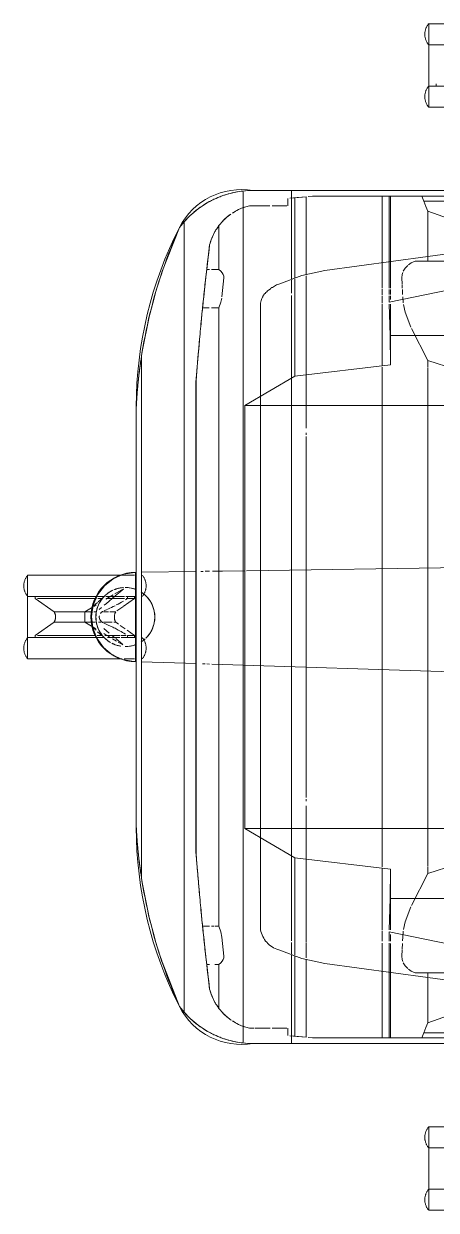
# Model space of a CAD drawing. Header units: inches. Extents: x -1221 to 179, y -822 to 880.
# Drawn here: x 83.88 to 93.12, y -49.77 to -23.17 of the extents above; entities that cross this region are included whole.
import ezdxf

# ---------------------------------------------------------------- set-up
doc = ezdxf.new("R2010")
doc.units = ezdxf.units.IN
doc.header["$MEASUREMENT"] = 0
doc.layers.add('X1$0$I-FURN', color=30, linetype='Continuous', lineweight=9)

# ---------------------------------------------------------------- blocks, each defined once
blk = doc.blocks.new('X1$0$Allsteel Seating Acuity Work-Conference Chair1 - Fully Adj_ Arms_ Mesh Back-V33-FIRST FLOOR POWER _ SIGNAL')
at = {"layer": 'X1$0$I-FURN', "lineweight": 13}
for p, q in [((-6.308, -7.07), (-6.308, 4.3)), ((-4.74, -10.325), (-4.74, 4.303)), ((4.74, -10.325), (4.74, 4.296)), ((6.308, -7.07), (6.308, 4.296)), ((-7.979, -6.511), (-7.979, -2.595)), ((7.979, -6.511), (7.979, -2.595)), ((-7.767, -8.532), (-8.475, -3.356)), ((8.475, -3.356), (7.767, -8.532)), ((-13.299, -3.638), (-13.299, -6.205)), ((13.299, -3.638), (13.299, -6.205)), ((-9.561, -8.532), (-9.561, -4.021)), ((-9.561, -10.137), (-9.561, -4.022)), ((-9.318, -6.312), (-9.318, -4.01)), ((-1.038, -10.289), (-1.134, -4.08)), ((-1.134, -4.08), (-1.038, -10.289)), ((1.056, -11.064), (1.283, -4.08)), ((1.283, -4.08), (1.056, -11.064)), ((9.318, -6.312), (9.318, -4.01)), ((9.561, -4.021), (9.561, -8.532)), ((9.561, -10.137), (9.561, -4.022)), ((-11.429, -6.205), (-11.429, -4.78)), ((11.429, -6.205), (11.429, -4.78)), ((-13.299, -6.205), (-13.299, -4.922)), ((-13.299, -4.922), (-13.299, -6.205)), ((-12.826, -6.205), (-12.826, -4.922)), ((-11.901, -6.205), (-11.901, -4.922)), ((-11.429, -4.922), (-11.429, -6.205)), ((-11.429, -6.205), (-11.429, -4.922)), ((-7.979, -6.226), (-7.979, -4.998)), ((7.979, -4.998), (7.979, -6.226)), ((11.429, -6.205), (11.429, -4.922)), ((11.429, -4.922), (11.429, -6.205)), ((11.901, -6.205), (11.901, -4.922)), ((12.826, -6.205), (12.826, -4.922)), ((13.299, -4.922), (13.299, -6.205)), ((13.299, -6.205), (13.299, -4.922)), ((-7.448, -5.189), (-7.058, -7.088)), ((7.058, -7.088), (7.448, -5.189)), ((-5.552, -5.62), (-5.747, -6.226)), ((5.747, -6.226), (5.552, -5.62)), ((-12.826, -5.994), (-12.826, -6.205)), ((-11.95, -6.035), (-11.901, -6.035)), ((-11.901, -5.994), (-11.901, -6.205)), ((-9.561, -5.856), (-9.561, -9.277)), ((-9.432, -5.856), (-9.432, -6.356)), ((-9.432, -7.088), (-9.432, -5.856)), ((9.432, -5.856), (9.432, -7.088)), ((9.432, -6.356), (9.432, -5.856)), ((9.561, -9.277), (9.561, -5.856)), ((11.901, -5.994), (11.901, -6.205)), ((12.826, -5.994), (12.826, -6.205)), ((-13.299, -6.205), (-11.429, -6.205)), ((-9.318, -6.312), (-9.432, -6.356)), ((-9.432, -6.356), (-9.432, -7.057)), ((-7.979, -6.226), (-9.094, -6.226)), ((-7.979, -6.511), (-7.979, -6.226)), ((-5.747, -6.226), (-6.465, -6.588)), ((-5.606, -6.226), (-5.747, -6.226)), ((5.592, -6.226), (-5.592, -6.226)), ((5.747, -6.226), (5.606, -6.226)), ((6.465, -6.588), (5.747, -6.226)), ((7.979, -6.226), (7.979, -6.511)), ((8.067, -6.226), (7.979, -6.226)), ((9.094, -6.226), (8.082, -6.226)), ((9.432, -6.356), (9.318, -6.312)), ((9.432, -7.057), (9.432, -6.356)), ((13.299, -6.205), (11.429, -6.205)), ((-7.464, -6.8), (-7.602, -6.806)), ((-7.371, -6.796), (-7.446, -6.799)), ((-7.227, -6.789), (-7.343, -6.794)), ((-7.039, -6.774), (-7.18, -6.787)), ((7.18, -6.787), (7.039, -6.774)), ((7.261, -6.791), (7.18, -6.787)), ((7.446, -6.799), (7.318, -6.793)), ((7.602, -6.806), (7.464, -6.8)), ((-9.432, -7.057), (-9.432, -7.088)), ((-7.464, -7.057), (-9.432, -7.057)), ((-9.432, -7.088), (-9.432, -7.25)), ((-9.432, -8.806), (-9.432, -7.088)), ((-7.464, -7.088), (-9.432, -7.088)), ((-7.37, -7.057), (-7.455, -7.057)), ((-7.37, -7.088), (-7.455, -7.088)), ((-7.226, -7.057), (-7.345, -7.057)), ((-7.226, -7.088), (-7.345, -7.088)), ((-7.119, -7.057), (-7.199, -7.057)), ((-7.058, -7.088), (-7.199, -7.088)), ((-6.312, -7.057), (-7.009, -7.057)), ((-7.009, -7.087), (-6.308, -7.07)), ((-6.308, -7.07), (-5.654, -7.057)), ((-5.654, -7.057), (-6.308, -7.057)), ((-5.654, -7.057), (-5.397, -9.2)), ((5.397, -9.2), (5.654, -7.057)), ((5.654, -7.057), (6.308, -7.07)), ((6.308, -7.057), (5.654, -7.057)), ((6.308, -7.07), (7.009, -7.087)), ((7.009, -7.057), (6.312, -7.057)), ((7.264, -7.088), (7.058, -7.088)), ((7.264, -7.057), (7.119, -7.057)), ((7.455, -7.088), (7.315, -7.088)), ((7.455, -7.057), (7.316, -7.057)), ((9.432, -7.057), (7.464, -7.057)), ((9.432, -7.088), (7.464, -7.088)), ((9.432, -7.088), (9.432, -7.057)), ((9.432, -7.088), (9.432, -8.806)), ((9.432, -7.25), (9.432, -7.088)), ((-9.432, -7.25), (-9.432, -8.806)), ((-7.464, -7.25), (-9.432, -7.25)), ((-7.369, -7.25), (-7.456, -7.25)), ((-7.225, -7.25), (-7.346, -7.25)), ((-7.035, -7.25), (-7.2, -7.25)), ((-5.631, -7.25), (-7.009, -7.25)), ((5.6, -7.25), (-5.6, -7.25)), ((7.009, -7.25), (5.631, -7.25)), ((7.266, -7.25), (7.035, -7.25)), ((7.456, -7.25), (7.314, -7.25)), ((9.432, -7.25), (7.464, -7.25)), ((9.432, -8.806), (9.432, -7.25)), ((-9.561, -10.137), (-9.561, -8.532)), ((9.561, -8.532), (9.561, -10.137)), ((-9.423, -8.907), (-9.432, -8.806)), ((-9.432, -8.806), (-9.423, -8.907)), ((-9.397, -9.2), (-9.42, -8.946)), ((-7.677, -8.952), (-9.419, -8.952)), ((-7.464, -8.952), (-7.644, -8.952)), ((-7.363, -8.952), (-7.462, -8.952)), ((-7.217, -8.952), (-7.355, -8.952)), ((-7.019, -8.952), (-7.208, -8.952)), ((-4.236, -8.952), (-7.009, -8.952)), ((-4.086, -8.952), (-4.13, -8.952)), ((4.043, -8.952), (-4.043, -8.952)), ((4.13, -8.952), (4.086, -8.952)), ((7.009, -8.952), (4.236, -8.952)), ((7.283, -8.952), (7.019, -8.952)), ((7.462, -8.952), (7.3, -8.952)), ((7.644, -8.952), (7.464, -8.952)), ((9.419, -8.952), (7.677, -8.952)), ((9.42, -8.946), (9.397, -9.2)), ((9.423, -8.907), (9.432, -8.806)), ((9.432, -8.806), (9.423, -8.907)), ((-9.561, -9.277), (-9.561, -10.137)), ((-9.391, -9.277), (-9.561, -9.277)), ((-9.387, -9.317), (-9.397, -9.2)), ((-7.6, -9.2), (-9.397, -9.2)), ((-7.571, -9.277), (-9.391, -9.277)), ((-7.464, -9.2), (-7.571, -9.2)), ((-7.464, -9.277), (-7.548, -9.277)), ((-7.362, -9.2), (-7.463, -9.2)), ((-7.362, -9.277), (-7.463, -9.277)), ((-7.216, -9.2), (-7.357, -9.2)), ((-7.257, -9.277), (-7.357, -9.277)), ((-7.017, -9.2), (-7.209, -9.2)), ((-7.016, -9.277), (-7.209, -9.277)), ((-5.397, -9.2), (-7.009, -9.2)), ((-4.966, -9.277), (-7.009, -9.277)), ((-5.397, -9.2), (-4.74, -10.325)), ((4.966, -9.277), (-4.966, -9.277)), ((4.74, -10.325), (5.397, -9.2)), ((7.009, -9.277), (4.966, -9.277)), ((7.009, -9.2), (5.397, -9.2)), ((7.257, -9.277), (7.016, -9.277)), ((7.286, -9.2), (7.017, -9.2)), ((7.463, -9.2), (7.297, -9.2)), ((7.463, -9.277), (7.297, -9.277)), ((7.571, -9.2), (7.464, -9.2)), ((7.548, -9.277), (7.464, -9.277)), ((9.391, -9.277), (7.571, -9.277)), ((9.397, -9.2), (7.6, -9.2)), ((9.397, -9.2), (9.387, -9.317)), ((9.561, -9.277), (9.391, -9.277)), ((9.561, -10.137), (9.561, -9.277)), ((-9.219, -9.357), (-9.384, -9.357)), ((-9.384, -9.357), (-9.219, -9.357)), ((-9.219, -9.711), (-9.219, -9.38)), ((-9.219, -9.38), (-9.219, -9.589)), ((9.384, -9.357), (9.219, -9.357)), ((9.219, -9.357), (9.384, -9.357)), ((9.219, -9.38), (9.219, -9.711)), ((9.219, -9.589), (9.219, -9.38)), ((-9.219, -9.589), (-9.219, -9.711)), ((-9.219, -10.103), (-9.219, -9.764)), ((-9.219, -9.764), (-9.219, -10.103)), ((9.219, -9.711), (9.219, -9.589)), ((9.219, -9.754), (9.219, -10.091)), ((9.219, -10.091), (9.219, -9.754)), ((7.009, -9.973), (-7.009, -9.973)), ((-9.169, -10.364), (-9.533, -10.364)), ((-9.219, -10.216), (-9.219, -10.115)), ((-9.219, -10.115), (-9.219, -10.216)), ((-9.219, -10.216), (-9.196, -10.302)), ((-9.187, -10.327), (-9.162, -10.395)), ((9.169, -10.364), (-9.169, -10.364)), ((-4.74, -10.325), (4.74, -10.325)), ((-1.03, -10.822), (-1.038, -10.325)), ((-1.038, -10.325), (-1.03, -10.822)), ((9.162, -10.395), (9.187, -10.327)), ((9.533, -10.364), (9.169, -10.364)), ((9.196, -10.302), (9.219, -10.216)), ((9.219, -10.115), (9.219, -10.216)), ((9.219, -10.216), (9.219, -10.115)), ((-9.162, -10.395), (-9.125, -10.478)), ((-9.09, -10.543), (-9.055, -10.601)), ((9.055, -10.601), (9.09, -10.543)), ((9.125, -10.478), (9.162, -10.395)), ((-8.917, -10.775), (-8.861, -10.83)), ((-8.824, -10.863), (-8.773, -10.903)), ((-7.787, -10.903), (-8.758, -10.903)), ((-7.787, -11.001), (-7.787, -10.903)), ((-7.605, -10.795), (-7.18, -10.837)), ((-6.93, -10.903), (-6.93, -11.001)), ((6.93, -10.903), (-6.93, -10.903)), ((-1.027, -11.05), (-1.03, -10.826)), ((-1.03, -10.826), (-1.027, -11.05)), ((6.93, -10.984), (6.93, -10.903)), ((7.18, -10.837), (7.605, -10.795)), ((7.787, -10.903), (7.787, -10.992)), ((8.758, -10.903), (7.787, -10.903)), ((8.773, -10.903), (8.824, -10.863)), ((8.861, -10.83), (8.917, -10.775)), ((-9.336, -11.071), (-9.272, -11.187)), ((-7.787, -11.068), (-7.787, -11.006)), ((-7.787, -11.176), (-7.787, -11.115)), ((-6.93, -11.012), (-6.93, -11.068)), ((-6.93, -11.121), (-6.93, -11.214)), ((-1.024, -11.214), (-1.026, -11.112)), ((-1.026, -11.112), (-1.024, -11.214)), ((1.052, -11.172), (1.054, -11.112)), ((1.054, -11.112), (1.052, -11.172)), ((6.93, -11.068), (6.93, -11.011)), ((6.93, -11.21), (6.93, -11.112)), ((7.787, -11.112), (7.787, -11.176)), ((9.272, -11.186), (9.336, -11.071)), ((-9.111, -11.42), (-9.072, -11.468)), ((-6.93, -11.217), (-6.93, -11.268)), ((-5.304, -11.418), (5.304, -11.418)), ((-5.302, -11.415), (5.302, -11.415)), ((-1.023, -11.305), (-1.023, -11.255)), ((-1.023, -11.255), (-1.023, -11.305)), ((-1.002, -12.647), (-1.021, -11.41)), ((-1.021, -11.41), (-1.002, -12.647)), ((1.004, -12.647), (1.045, -11.402)), ((1.045, -11.402), (1.004, -12.647)), ((1.049, -11.269), (1.051, -11.214)), ((1.051, -11.214), (1.049, -11.269)), ((6.93, -11.268), (6.93, -11.214)), ((9.072, -11.467), (9.111, -11.42)), ((-9.071, -11.468), (-8.991, -11.557)), ((-8.991, -11.557), (-8.858, -11.684)), ((8.84, -11.684), (-8.84, -11.684)), ((8.858, -11.684), (8.991, -11.557)), ((8.991, -11.557), (9.072, -11.468)), ((-8.73, -11.788), (-7.728, -12.179)), ((7.732, -12.178), (8.73, -11.788)), ((-7.725, -12.18), (-7.486, -12.258)), ((7.486, -12.258), (7.728, -12.179)), ((-7.15, -12.357), (-6.701, -12.472)), ((-6.693, -12.474), (-5.987, -12.615)), ((5.987, -12.615), (6.701, -12.472)), ((6.709, -12.47), (7.15, -12.357)), ((-5.987, -12.615), (-5.864, -12.635)), ((5.846, -12.635), (-5.846, -12.635)), ((-4.733, -12.755), (4.733, -12.755)), ((-4.717, -12.754), (4.717, -12.754)), ((-0.512, -12.586), (-0.5, -12.593)), ((-0.5, -12.593), (-0.487, -12.602)), ((-0.487, -12.602), (-0.476, -12.61)), ((-0.476, -12.61), (-0.464, -12.619)), ((-0.464, -12.619), (-0.463, -12.621)), ((0.463, -12.621), (0.474, -12.612)), ((0.498, -12.594), (0.51, -12.587)), ((5.864, -12.635), (5.987, -12.615)), ((-1, -12.787), (-1, -12.769)), ((-1, -12.769), (1, -12.769)), ((-1, -12.787), (-1, -12.772)), ((-0.983, -12.772), (1, -12.772)), ((-0.935, -12.997), (-0.935, -12.793)), ((-0.935, -12.793), (-0.935, -13.066)), ((-0.935, -13.066), (-0.935, -13.008)), ((-0.463, -12.95), (-0.463, -12.769)), ((-0.413, -12.791), (-0.463, -12.791)), ((-0.463, -12.841), (-0.463, -12.972)), ((-0.413, -12.95), (-0.463, -12.95)), ((-0.463, -12.95), (-0.463, -12.986)), ((-0.463, -13.015), (-0.463, -13.275)), ((-0.463, -13.023), (-0.463, -13.438)), ((-0.234, -13.047), (-0.413, -12.791)), ((-0.413, -12.791), (-0.413, -12.791)), ((-0.413, -12.791), (-0.413, -12.822)), ((-0.413, -12.95), (-0.413, -12.791)), ((-0.413, -12.836), (-0.413, -12.935)), ((-0.413, -12.946), (-0.413, -12.984)), ((-0.413, -13.022), (-0.413, -13.343)), ((0.267, -13), (0.188, -13.112)), ((0.413, -12.791), (0.293, -12.962)), ((0.463, -12.791), (0.413, -12.791)), ((0.413, -12.791), (0.413, -12.791)), ((0.413, -12.791), (0.413, -12.836)), ((0.413, -12.95), (0.413, -12.791)), ((0.463, -12.95), (0.413, -12.95)), ((0.413, -12.984), (0.413, -13.096)), ((0.463, -12.782), (0.463, -12.918)), ((0.463, -12.812), (0.463, -12.96)), ((0.463, -12.895), (0.463, -12.906)), ((0.463, -12.935), (0.463, -12.976)), ((0.463, -12.972), (0.463, -13.093)), ((0.463, -12.986), (0.463, -13.092)), ((0.935, -12.793), (0.935, -12.997)), ((0.935, -13.028), (0.935, -12.793)), ((1, -12.769), (0.999, -12.811)), ((1, -12.772), (0.999, -12.811)), ((-0.935, -13.904), (-0.935, -13.066)), ((-0.935, -13.066), (-0.935, -13.904)), ((-0.935, -15.188), (-0.935, -13.123)), ((-0.521, -13.232), (-0.635, -13.042)), ((-0.625, -13.042), (-0.472, -13.226)), ((-0.399, -13.435), (-0.495, -13.275)), ((-0.467, -13.232), (-0.306, -13.424)), ((-0.463, -13.279), (-0.463, -13.433)), ((-0.136, -13.187), (-0.227, -13.057)), ((-0.117, -13.254), (-0.117, -13.213)), ((-0.117, -13.213), (-0.117, -13.243)), ((-0.117, -13.265), (-0.117, -13.345)), ((-0.117, -13.346), (-0.117, -13.269)), ((0.16, -13.153), (0.117, -13.213)), ((0.117, -13.254), (0.117, -13.213)), ((0.117, -13.213), (0.117, -13.243)), ((0.117, -13.467), (0.117, -13.291)), ((0.413, -13.114), (0.413, -13.336)), ((0.467, -13.232), (0.422, -13.286)), ((0.463, -13.123), (0.463, -13.338)), ((0.463, -13.126), (0.463, -13.279)), ((0.463, -13.286), (0.463, -13.392)), ((0.613, -13.057), (0.483, -13.212)), ((0.542, -13.197), (0.488, -13.287)), ((0.626, -13.057), (0.564, -13.161)), ((0.935, -13.071), (0.935, -13.904)), ((0.935, -13.904), (0.935, -13.071)), ((0.935, -15.188), (0.935, -13.123)), ((-0.463, -13.622), (-0.463, -13.471)), ((-0.463, -13.623), (-0.463, -13.471)), ((-0.463, -13.489), (-0.463, -13.61)), ((-0.463, -13.492), (-0.463, -13.611)), ((-0.439, -13.499), (-0.386, -13.558)), ((-0.413, -13.343), (-0.413, -13.43)), ((-0.413, -13.511), (-0.413, -13.604)), ((-0.413, -13.613), (-0.413, -13.515)), ((-0.386, -13.558), (-0.343, -13.606)), ((-0.306, -13.424), (-0.263, -13.475)), ((-0.214, -13.535), (-0.171, -13.586)), ((-0.117, -13.463), (-0.117, -13.376)), ((-0.117, -13.378), (-0.117, -13.471)), ((-0.117, -13.52), (-0.117, -13.492)), ((-0.117, -13.493), (-0.117, -13.498)), ((0.117, -13.302), (0.117, -13.347)), ((0.117, -13.378), (0.117, -13.475)), ((0.117, -13.52), (0.117, -13.492)), ((0.117, -13.493), (0.117, -13.498)), ((0.117, -13.546), (0.117, -13.602)), ((0.36, -13.36), (0.258, -13.482)), ((0.331, -13.62), (0.413, -13.528)), ((0.413, -13.413), (0.37, -13.483)), ((0.413, -13.343), (0.413, -13.456)), ((0.413, -13.514), (0.413, -13.625)), ((0.413, -13.634), (0.413, -13.518)), ((0.459, -13.336), (0.432, -13.381)), ((0.463, -13.343), (0.463, -13.398)), ((0.463, -13.499), (0.463, -13.471)), ((0.463, -13.499), (0.463, -13.471)), ((0.463, -13.502), (0.463, -13.625)), ((0.463, -13.505), (0.463, -13.627)), ((0.463, -13.638), (0.463, -13.512)), ((0.463, -13.64), (0.463, -13.513)), ((-0.463, -13.671), (-0.463, -13.904)), ((-0.463, -13.672), (-0.463, -13.904)), ((-0.463, -13.904), (-0.463, -13.685)), ((-0.463, -13.904), (-0.463, -13.686)), ((-0.413, -13.649), (-0.413, -13.698)), ((-0.413, -13.904), (-0.413, -13.658)), ((-0.413, -13.698), (-0.413, -13.904)), ((-0.325, -13.626), (-0.242, -13.719)), ((-0.238, -13.703), (-0.269, -13.652)), ((-0.117, -13.904), (-0.204, -13.761)), ((-0.117, -13.703), (-0.117, -13.65)), ((-0.117, -13.904), (-0.117, -13.775)), ((-0.117, -13.793), (-0.117, -13.904)), ((-0.117, -13.904), (-0.117, -13.8)), ((-0.08, -13.65), (-0.025, -13.65)), ((0.025, -13.65), (0.08, -13.65)), ((0.117, -13.725), (0.117, -13.676)), ((0.204, -13.761), (0.117, -13.904)), ((0.117, -13.904), (0.117, -13.775)), ((0.117, -13.793), (0.117, -13.904)), ((0.117, -13.8), (0.117, -13.904)), ((0.264, -13.66), (0.224, -13.727)), ((0.234, -13.727), (0.298, -13.656)), ((0.413, -13.651), (0.413, -13.698)), ((0.413, -13.904), (0.413, -13.659)), ((0.413, -13.698), (0.413, -13.904)), ((0.463, -13.904), (0.463, -13.638)), ((0.463, -13.671), (0.463, -13.904)), ((0.463, -13.672), (0.463, -13.904)), ((0.463, -13.904), (0.463, -13.686)), ((-0.935, -15.188), (-0.935, -13.904)), ((-0.935, -13.904), (-0.935, -15.188)), ((-0.463, -13.904), (-0.463, -14.237)), ((-0.463, -15.188), (-0.463, -13.904)), ((-0.463, -13.904), (-0.463, -14.242)), ((-0.463, -14.548), (-0.463, -13.904)), ((-0.413, -13.904), (-0.413, -14.964)), ((-0.413, -14.964), (-0.413, -13.904)), ((-0.068, -13.904), (-0.117, -13.904)), ((-0.117, -13.904), (-0.117, -14.259)), ((-0.117, -14.596), (-0.117, -13.904)), ((0.117, -13.904), (-0.068, -13.904)), ((0.117, -13.904), (0.117, -14.259)), ((0.117, -14.596), (0.117, -13.904)), ((0.413, -13.904), (0.413, -14.964)), ((0.413, -14.964), (0.413, -13.904)), ((0.463, -13.904), (0.463, -14.548)), ((0.463, -14.548), (0.463, -13.904)), ((0.463, -13.904), (0.463, -14.546)), ((0.463, -15.188), (0.463, -13.904)), ((0.935, -13.904), (0.935, -15.188)), ((0.935, -15.188), (0.935, -13.904)), ((-0.463, -14.243), (-0.463, -14.546)), ((-0.463, -14.249), (-0.463, -14.548)), ((-0.117, -14.288), (-0.117, -14.393)), ((0.117, -14.288), (0.117, -14.393)), ((-0.463, -14.559), (-0.463, -14.805)), ((-0.463, -15.018), (-0.463, -14.559)), ((-0.463, -14.562), (-0.463, -14.792)), ((-0.413, -15.018), (-0.117, -14.596)), ((-0.117, -14.393), (-0.117, -14.596)), ((0.117, -14.393), (0.117, -14.596)), ((0.117, -14.596), (0.413, -15.018)), ((0.463, -14.559), (0.463, -14.805)), ((0.463, -14.964), (0.463, -14.559)), ((0.463, -14.562), (0.463, -14.792)), ((-0.463, -14.812), (-0.463, -14.977)), ((-0.463, -14.825), (-0.463, -14.964)), ((0.463, -14.812), (0.463, -14.977)), ((0.463, -14.825), (0.463, -14.964)), ((-0.463, -14.964), (-0.463, -15.018)), ((-0.463, -14.977), (-0.463, -15.188)), ((-0.463, -15.018), (-0.413, -15.018)), ((0.413, -15.018), (0.463, -15.018)), ((0.463, -14.977), (0.463, -15.188)), ((0.935, -15.188), (-0.935, -15.188))]:
    blk.add_line(p, q, dxfattribs=at)
at = {"layer": 'X1$0$I-FURN', "lineweight": 13, "flags": 128}
for points in [[(-8.702, -4.998), (-8.896, -5.655), (-9.094, -6.226)], [(9.094, -6.226), (8.896, -5.655), (8.702, -4.998)], [(-12.826, -6.205), (-12.838, -6.214), (-12.85, -6.223), (-12.862, -6.231), (-12.874, -6.239), (-12.887, -6.247), (-12.9, -6.253), (-12.913, -6.26), (-12.926, -6.265), (-12.94, -6.271), (-12.954, -6.275), (-12.968, -6.279), (-12.982, -6.283), (-12.996, -6.286), (-13.011, -6.288), (-13.025, -6.29), (-13.04, -6.291), (-13.054, -6.292), (-13.069, -6.292), (-13.084, -6.291), (-13.098, -6.29), (-13.113, -6.288), (-13.127, -6.286), (-13.141, -6.283), (-13.156, -6.28), (-13.17, -6.276), (-13.184, -6.271), (-13.197, -6.266), (-13.211, -6.26), (-13.224, -6.254), (-13.237, -6.248), (-13.25, -6.24), (-13.262, -6.233), (-13.274, -6.224), (-13.286, -6.216), (-13.297, -6.207), (-13.299, -6.205)], [(-11.429, -6.205), (-11.44, -6.214), (-11.452, -6.223), (-11.464, -6.231), (-11.476, -6.239), (-11.489, -6.247), (-11.502, -6.253), (-11.515, -6.26), (-11.528, -6.265), (-11.542, -6.271), (-11.556, -6.275), (-11.57, -6.279), (-11.584, -6.283), (-11.598, -6.286), (-11.613, -6.288), (-11.627, -6.29), (-11.642, -6.291), (-11.656, -6.292), (-11.671, -6.292), (-11.686, -6.291), (-11.7, -6.29), (-11.715, -6.288), (-11.729, -6.286), (-11.743, -6.283), (-11.758, -6.28), (-11.772, -6.276), (-11.786, -6.271), (-11.799, -6.266), (-11.813, -6.26), (-11.826, -6.254), (-11.839, -6.248), (-11.852, -6.24), (-11.864, -6.233), (-11.876, -6.224), (-11.888, -6.216), (-11.899, -6.207), (-11.901, -6.205)], [(-9.094, -6.226), (-9.205, -6.271), (-9.318, -6.312)], [(9.318, -6.312), (9.205, -6.271), (9.094, -6.226)], [(11.901, -6.205), (11.89, -6.214), (11.878, -6.223), (11.866, -6.231), (11.854, -6.239), (11.841, -6.247), (11.828, -6.253), (11.815, -6.26), (11.801, -6.265), (11.788, -6.271), (11.774, -6.275), (11.76, -6.279), (11.746, -6.283), (11.731, -6.286), (11.717, -6.288), (11.702, -6.29), (11.688, -6.291), (11.673, -6.292), (11.659, -6.292), (11.644, -6.291), (11.629, -6.29), (11.615, -6.288), (11.6, -6.286), (11.586, -6.283), (11.572, -6.28), (11.558, -6.276), (11.544, -6.271), (11.53, -6.266), (11.517, -6.26), (11.503, -6.254), (11.49, -6.248), (11.478, -6.24), (11.465, -6.233), (11.453, -6.224), (11.442, -6.216), (11.43, -6.207), (11.429, -6.205)], [(13.299, -6.205), (13.288, -6.214), (13.276, -6.223), (13.264, -6.231), (13.251, -6.239), (13.239, -6.247), (13.226, -6.253), (13.213, -6.26), (13.199, -6.265), (13.186, -6.271), (13.172, -6.275), (13.158, -6.279), (13.143, -6.283), (13.129, -6.286), (13.115, -6.288), (13.1, -6.29), (13.086, -6.291), (13.071, -6.292), (13.056, -6.292), (13.042, -6.291), (13.027, -6.29), (13.013, -6.288), (12.998, -6.286), (12.984, -6.283), (12.97, -6.28), (12.956, -6.276), (12.942, -6.271), (12.928, -6.266), (12.915, -6.26), (12.901, -6.254), (12.888, -6.248), (12.876, -6.24), (12.863, -6.233), (12.851, -6.224), (12.839, -6.216), (12.828, -6.207), (12.826, -6.205)], [(-7.897, -6.655), (-7.936, -6.598), (-7.979, -6.511)], [(-6.496, -6.604), (-6.833, -6.733), (-7.008, -6.77)], [(7.008, -6.77), (6.833, -6.733), (6.496, -6.604)], [(7.979, -6.511), (7.936, -6.598), (7.897, -6.655)], [(-7.752, -6.775), (-7.821, -6.732), (-7.883, -6.672)], [(-7.605, -6.806), (-7.68, -6.8), (-7.726, -6.786)], [(7.726, -6.786), (7.68, -6.8), (7.605, -6.806)], [(7.883, -6.672), (7.821, -6.732), (7.752, -6.775)], [(-7.464, -9.562), (-7.656, -9.05), (-7.767, -8.532)], [(7.767, -8.532), (7.656, -9.05), (7.464, -9.562)], [(-9.419, -8.952), (-9.401, -9.154), (-9.387, -9.317)], [(9.387, -9.317), (9.401, -9.154), (9.419, -8.952)], [(-9.561, -10.137), (-9.557, -10.251), (-9.548, -10.364)], [(-9.188, -10.325), (-9.205, -10.271), (-9.219, -10.216)], [(9.219, -10.216), (9.205, -10.271), (9.188, -10.325)], [(9.548, -10.364), (9.557, -10.251), (9.561, -10.137)], [(-9.02, -10.651), (-8.974, -10.711), (-8.917, -10.775)], [(-7.787, -10.903), (-7.752, -10.862), (-7.716, -10.83), (-7.68, -10.808), (-7.643, -10.797), (-7.605, -10.795)], [(-7.144, -10.841), (-7.055, -10.859), (-6.93, -10.903)], [(6.93, -10.903), (7.055, -10.859), (7.18, -10.837)], [(7.605, -10.795), (7.643, -10.797), (7.68, -10.808), (7.716, -10.83), (7.752, -10.862), (7.787, -10.903)], [(8.917, -10.775), (8.974, -10.711), (9.02, -10.651)], [(-9.272, -11.187), (-9.149, -11.371), (-9.111, -11.42)], [(9.111, -11.42), (9.149, -11.371), (9.272, -11.186)], [(-8.858, -11.684), (-8.795, -11.737), (-8.73, -11.788)], [(8.73, -11.788), (8.795, -11.737), (8.858, -11.684)], [(-7.486, -12.258), (-7.325, -12.307), (-7.15, -12.357)], [(7.15, -12.357), (7.325, -12.307), (7.486, -12.258)], [(-0.935, -12.621), (-0.924, -12.612), (-0.912, -12.603), (-0.9, -12.594), (-0.888, -12.587), (-0.875, -12.579), (-0.862, -12.573), (-0.849, -12.566), (-0.835, -12.561), (-0.822, -12.555), (-0.808, -12.551), (-0.794, -12.547), (-0.78, -12.543), (-0.765, -12.54), (-0.751, -12.538), (-0.736, -12.536), (-0.722, -12.535), (-0.707, -12.534), (-0.693, -12.534), (-0.678, -12.535), (-0.664, -12.536), (-0.649, -12.538), (-0.635, -12.54), (-0.62, -12.543), (-0.606, -12.546), (-0.592, -12.55), (-0.578, -12.555), (-0.564, -12.56), (-0.551, -12.565), (-0.538, -12.572), (-0.525, -12.578), (-0.512, -12.586)], [(0.474, -12.612), (0.486, -12.603), (0.498, -12.594)], [(0.51, -12.587), (0.523, -12.579), (0.536, -12.573), (0.549, -12.566), (0.562, -12.561), (0.576, -12.555), (0.59, -12.551), (0.604, -12.547), (0.618, -12.543), (0.633, -12.54), (0.647, -12.538), (0.661, -12.536), (0.676, -12.535), (0.691, -12.534), (0.705, -12.534), (0.72, -12.535), (0.734, -12.536), (0.749, -12.538), (0.763, -12.54), (0.778, -12.543), (0.792, -12.546), (0.806, -12.55), (0.82, -12.555), (0.834, -12.56), (0.847, -12.565), (0.86, -12.572), (0.873, -12.578), (0.886, -12.586), (0.898, -12.593), (0.91, -12.602), (0.922, -12.61), (0.934, -12.619), (0.935, -12.621)], [(0.999, -12.811), (0.953, -13.061), (0.845, -13.291), (0.683, -13.487), (0.477, -13.635), (0.24, -13.727), (-0.012, -13.756), (-0.264, -13.721), (-0.498, -13.624), (-0.701, -13.47), (-0.858, -13.271), (-0.96, -13.038), (-1, -12.787)], [(-0.117, -13.213), (-0.11, -13.218), (-0.102, -13.222), (-0.094, -13.226), (-0.086, -13.229), (-0.077, -13.233), (-0.069, -13.236), (-0.06, -13.238), (-0.052, -13.24), (-0.043, -13.242), (-0.034, -13.244), (-0.025, -13.245), (-0.016, -13.246), (-0.007, -13.246), (0.002, -13.246), (0.011, -13.246), (0.019, -13.246), (0.028, -13.245), (0.037, -13.243), (0.046, -13.242), (0.055, -13.24), (0.063, -13.237), (0.072, -13.235), (0.08, -13.232), (0.089, -13.228), (0.097, -13.224), (0.105, -13.22), (0.113, -13.216), (0.117, -13.213)], [(0.117, -14.596), (0.11, -14.591), (0.102, -14.587), (0.094, -14.583), (0.086, -14.579), (0.077, -14.576), (0.069, -14.573), (0.06, -14.571), (0.052, -14.568), (0.043, -14.566), (0.034, -14.565), (0.025, -14.564), (0.016, -14.563), (0.007, -14.562), (-0.002, -14.562), (-0.011, -14.562), (-0.019, -14.563), (-0.028, -14.564), (-0.037, -14.565), (-0.046, -14.567), (-0.055, -14.569), (-0.063, -14.571), (-0.072, -14.574), (-0.08, -14.577), (-0.089, -14.581), (-0.097, -14.584), (-0.105, -14.588), (-0.113, -14.593), (-0.117, -14.596)], [(-0.463, -15.188), (-0.474, -15.197), (-0.486, -15.206), (-0.498, -15.214), (-0.51, -15.222), (-0.523, -15.229), (-0.536, -15.236), (-0.549, -15.242), (-0.562, -15.248), (-0.576, -15.253), (-0.59, -15.258), (-0.604, -15.262), (-0.618, -15.266), (-0.633, -15.269), (-0.647, -15.271), (-0.661, -15.273), (-0.676, -15.274), (-0.691, -15.274), (-0.705, -15.275), (-0.72, -15.274), (-0.734, -15.273), (-0.749, -15.271), (-0.763, -15.269), (-0.778, -15.266), (-0.792, -15.263), (-0.806, -15.259), (-0.82, -15.254), (-0.834, -15.249), (-0.847, -15.243), (-0.86, -15.237), (-0.873, -15.23), (-0.886, -15.223), (-0.898, -15.215), (-0.91, -15.207), (-0.922, -15.198), (-0.934, -15.189), (-0.935, -15.188)], [(0.935, -15.188), (0.924, -15.197), (0.912, -15.206), (0.9, -15.214), (0.888, -15.222), (0.875, -15.229), (0.862, -15.236), (0.849, -15.242), (0.835, -15.248), (0.822, -15.253), (0.808, -15.258), (0.794, -15.262), (0.78, -15.266), (0.765, -15.269), (0.751, -15.271), (0.736, -15.273), (0.722, -15.274), (0.707, -15.274), (0.693, -15.275), (0.678, -15.274), (0.664, -15.273), (0.649, -15.271), (0.635, -15.269), (0.62, -15.266), (0.606, -15.263), (0.592, -15.259), (0.578, -15.254), (0.564, -15.249), (0.551, -15.243), (0.538, -15.237), (0.525, -15.23), (0.512, -15.223), (0.5, -15.215), (0.487, -15.207), (0.476, -15.198), (0.464, -15.189), (0.463, -15.188)]]:
    blk.add_lwpolyline(points, dxfattribs=at)
at = {"layer": 'X1$0$I-FURN', "lineweight": 13}
for centre, radius, start, end in [((-8.018, -10.395), 1.564, 170.505, 242.9186), ((8.018, -10.395), 1.564, 297.0814, 9.495), ((-8.045, -9.943), 1.205, 232.8048, 238.4166), ((8.045, -9.943), 1.205, 301.5834, 307.1952), ((-8.045, -9.943), 1.205, 238.4166, 241.6738), ((-8.045, -9.943), 1.205, 244.278, 255.7512), ((0, 57.011), 68.631, 263.01911, 263.25212), ((0, 57.011), 68.631, 263.25212, 263.48512), ((0, 57.011), 68.631, 276.51488, 276.74788), ((0, 57.011), 68.631, 276.74788, 276.98089), ((8.045, -9.943), 1.205, 284.2488, 295.722), ((8.045, -9.943), 1.205, 298.3341, 301.5834), ((0, 57.011), 68.631, 264.20459, 264.50224), ((0, 57.011), 68.631, 264.50224, 264.88696), ((0, 57.011), 68.631, 264.89959, 265.56934), ((0, 57.011), 68.631, 274.43066, 274.70414), ((0, 57.011), 68.631, 274.70591, 275.10041), ((0, 57.011), 68.631, 275.11304, 275.49776), ((0, 57.011), 68.631, 275.49776, 275.79541), ((-4.717, -3.94), 8.814, 242.9186, 270), ((4.717, -3.94), 8.814, 270, 297.0814), ((0, -13), 0.661, 124.0495, 136.7395), ((0, -13), 0.661, 90, 135), ((0, -13), 0.661, 122.8885, 135), ((0, -13), 0.661, 106.3296, 123.195), ((0, -13), 0.661, 60, 120), ((0, -13), 0.661, 101.3836, 106.3296), ((0, -13), 0.661, 96.8099, 101.3836), ((0, -13), 0.661, 45, 90), ((0, -13), 0.661, 61.5558, 88.4919), ((0, -13), 0.661, 45, 57.1115), ((0, -13), 0.661, 49.3428, 55.9505), ((0, -13), 0.661, 44.2586, 49.3428), ((0, -13), 0.661, 157.7655, 180), ((0, -13), 0.661, 136.672, 147.5341), ((0, -13), 0.661, 137.6693, 147.5041), ((0, -13), 0.661, 136.4773, 146.0135), ((0, -13), 0.661, 33.9865, 42.0701), ((0, -13), 0.661, 32.4659, 41.6468), ((0, -13), 0.661, 32.4971, 41.4355), ((0, -12.769), 1, 180, 360), ((0, -12.756), 1, 181.7651, 196.3571), ((0, -13), 0.661, 165, 180), ((0, -13), 0.661, 159.3676, 164.4891), ((0, -13), 0.661, 360, 20.6324), ((0, -13), 0.661, 360, 17.8739), ((0, -12.756), 1, 342.2772, 356.8692), ((0, -12.756), 1, 196.3571, 342.2772), ((0, -13), 0.661, 183.6551, 201.6748), ((0, -13), 0.661, 183.9868, 202.6172), ((0, -13), 0.661, 204.6894, 222.5959), ((0, -13), 0.661, 206.1762, 222.0077), ((0, -13), 0.661, 332.5725, 342.4146), ((0, -13), 0.661, 333.9808, 351.5619), ((0, -13), 0.661, 344.223, 350.5339), ((0, -13), 0.661, 222.8858, 225), ((0, -13), 0.661, 225, 252.567), ((0, -13), 0.661, 226.4317, 270), ((0, -13), 0.661, 279.6486, 307.0549), ((0, -13), 0.661, 300, 307.4647), ((0, -13), 0.661, 310.4139, 315), ((0, -13), 0.661, 315, 330), ((0, -13), 0.661, 315, 317.1142), ((0, -13), 0.661, 322.0151, 328.7678), ((0, -13), 0.661, 255, 285), ((0, -13), 0.661, 270, 276.9783), ((0, -13), 0.661, 286.3964, 300)]:
    blk.add_arc(centre, radius, start, end, dxfattribs=at)
for start_param, end_param in [(3.030605, 3.036842), (3.246343, 3.249462), (3.249462, 3.25258)]:
    blk.add_ellipse((0, 57.078), major_axis=(0, 68.699), ratio=0.9995, start_param=start_param, end_param=end_param, dxfattribs=at)
for points, knots in [([(-7.009, -9.973), (-7.048, -9.969), (-7.102, -9.956), (-7.159, -9.933), (-7.19, -9.917), (-7.212, -9.903), (-7.234, -9.888), (-7.261, -9.866), (-7.293, -9.834), (-7.322, -9.799), (-7.344, -9.77), (-7.36, -9.748), (-7.375, -9.727), (-7.395, -9.698), (-7.427, -9.645), (-7.451, -9.596), (-7.464, -9.562)], [0, 0, 0, 0, 0.166667, 0.25, 0.291667, 0.333333, 0.375, 0.416667, 0.5, 0.583333, 0.625, 0.666667, 0.708333, 0.75, 0.833333, 1, 1, 1, 1]), ([(-8.73, -11.788), (-8.858, -11.692), (-9.033, -11.527), (-9.199, -11.306), (-9.282, -11.173), (-9.339, -11.069), (-9.389, -10.961), (-9.449, -10.814), (-9.531, -10.546), (-9.561, -10.301), (-9.561, -10.137)], [0, 0, 0, 0, 0.25, 0.375, 0.4375, 0.5, 0.5625, 0.625, 0.75, 1, 1, 1, 1]), ([(9.561, -10.137), (9.561, -10.301), (9.531, -10.546), (9.449, -10.814), (9.389, -10.961), (9.339, -11.068), (9.282, -11.173), (9.199, -11.306), (9.033, -11.527), (8.858, -11.692), (8.73, -11.788)], [0, 0, 0, 0, 0.25, 0.375, 0.4375, 0.5, 0.5625, 0.625, 0.75, 1, 1, 1, 1]), ([(-8.341, -11.112), (-8.391, -11.099), (-8.488, -11.068), (-8.602, -11.014), (-8.689, -10.963), (-8.751, -10.921), (-8.81, -10.876), (-8.866, -10.826), (-8.919, -10.774), (-8.969, -10.718), (-9.006, -10.671), (-9.026, -10.643), (-9.032, -10.635)], [0, 0, 0, 0, 0.125, 0.25, 0.3125, 0.375, 0.4375, 0.5, 0.5625, 0.625, 0.6875, 0.7117452, 0.7117452, 0.7117452, 0.7117452]), ([(9.04, -10.623), (9.032, -10.635), (9.009, -10.667), (8.969, -10.718), (8.919, -10.774), (8.866, -10.826), (8.81, -10.876), (8.751, -10.921), (8.689, -10.963), (8.602, -11.014), (8.488, -11.068), (8.391, -11.099), (8.341, -11.112)], [0.2757249, 0.2757249, 0.2757249, 0.2757249, 0.3125, 0.375, 0.4375, 0.5, 0.5625, 0.625, 0.6875, 0.75, 0.875, 1, 1, 1, 1]), ([(-5.302, -11.415), (-5.3, -11.415), (-5.3, -11.415), (-5.31, -11.415), (-5.324, -11.414), (-5.337, -11.413), (-5.35, -11.411), (-5.362, -11.411), (-5.372, -11.41), (-5.383, -11.409), (-5.399, -11.408), (-5.433, -11.405), (-5.489, -11.401), (-5.55, -11.396), (-5.596, -11.392), (-5.629, -11.389), (-5.659, -11.387), (-5.699, -11.383), (-5.748, -11.379), (-5.806, -11.374), (-5.865, -11.369), (-5.924, -11.364), (-6.003, -11.357), (-6.141, -11.345), (-6.338, -11.327), (-6.496, -11.312), (-6.575, -11.305)], [0, 0, 0, 0, 0.041667, 0.083333, 0.104167, 0.125, 0.145833, 0.15625, 0.166667, 0.177083, 0.1875, 0.208333, 0.25, 0.291667, 0.3125, 0.333333, 0.354167, 0.375, 0.416667, 0.458333, 0.5, 0.541667, 0.583333, 0.666667, 0.833333, 1, 1, 1, 1]), ([(5.628, -11.389), (5.618, -11.39), (5.596, -11.392), (5.55, -11.396), (5.489, -11.401), (5.433, -11.405), (5.399, -11.408), (5.383, -11.409), (5.372, -11.41), (5.362, -11.411), (5.35, -11.411), (5.337, -11.413), (5.324, -11.414), (5.31, -11.415), (5.3, -11.415), (5.3, -11.415), (5.302, -11.415)], [0.6666667, 0.6666667, 0.6666667, 0.6666667, 0.6875, 0.7083333, 0.75, 0.7916667, 0.8125, 0.8229167, 0.8333333, 0.84375, 0.8541667, 0.875, 0.8958333, 0.9166667, 0.9583333, 1, 1, 1, 1]), ([(6.575, -11.305), (6.496, -11.312), (6.338, -11.327), (6.141, -11.345), (6.003, -11.357), (5.924, -11.364), (5.865, -11.369), (5.806, -11.374), (5.748, -11.379), (5.699, -11.383), (5.663, -11.386), (5.648, -11.388), (5.642, -11.388)], [0, 0, 0, 0, 0.1666667, 0.3333333, 0.4166667, 0.4583333, 0.5, 0.5416667, 0.5833333, 0.625, 0.6458333, 0.6573425, 0.6573425, 0.6573425, 0.6573425]), ([(-4.718, -12.754), (-4.717, -12.754), (-4.717, -12.754), (-4.72, -12.754), (-4.735, -12.753), (-4.78, -12.751), (-4.84, -12.747), (-4.881, -12.744), (-4.904, -12.743), (-4.92, -12.742), (-4.935, -12.74), (-4.957, -12.739), (-4.996, -12.736), (-5.057, -12.731), (-5.12, -12.726), (-5.17, -12.721), (-5.207, -12.718), (-5.243, -12.714), (-5.291, -12.709), (-5.375, -12.7), (-5.495, -12.687), (-5.639, -12.668), (-5.735, -12.654), (-5.783, -12.647)], [0.5, 0.5, 0.5, 0.5, 0.5078125, 0.515625, 0.53125, 0.5625, 0.59375, 0.609375, 0.6171875, 0.625, 0.6328125, 0.640625, 0.65625, 0.6875, 0.71875, 0.734375, 0.75, 0.765625, 0.78125, 0.8125, 0.875, 0.9375, 1, 1, 1, 1]), ([(-5.495, -12.686), (-5.474, -12.689), (-5.428, -12.694), (-5.359, -12.702), (-5.311, -12.707), (-5.287, -12.71)], [0.15979832, 0.15979832, 0.15979832, 0.15979832, 0.1875, 0.21875, 0.25, 0.25, 0.25, 0.25]), ([(-5.287, -12.71), (-5.263, -12.712), (-5.236, -12.715), (-5.209, -12.717), (-5.206, -12.718)], [0.25, 0.25, 0.25, 0.25, 0.28125, 0.28479863, 0.28479863, 0.28479863, 0.28479863]), ([(-5.206, -12.718), (-5.185, -12.72), (-5.14, -12.724), (-5.082, -12.729), (-5.041, -12.732), (-5.017, -12.734), (-5.005, -12.735), (-4.999, -12.736)], [0.28479863, 0.28479863, 0.28479863, 0.28479863, 0.3125, 0.34375, 0.359375, 0.3671875, 0.375, 0.375, 0.375, 0.375]), ([(-4.999, -12.736), (-4.993, -12.736), (-4.981, -12.737), (-4.954, -12.739), (-4.928, -12.741), (-4.909, -12.742), (-4.905, -12.743)], [0.375, 0.375, 0.375, 0.375, 0.3828125, 0.390625, 0.40625, 0.41037415, 0.41037415, 0.41037415, 0.41037415]), ([(-4.905, -12.743), (-4.879, -12.744), (-4.822, -12.748), (-4.761, -12.752), (-4.728, -12.753), (-4.72, -12.754), (-4.718, -12.754)], [0.41037415, 0.41037415, 0.41037415, 0.41037415, 0.4375, 0.46875, 0.484375, 0.5, 0.5, 0.5, 0.5]), ([(5.783, -12.647), (5.735, -12.654), (5.639, -12.668), (5.495, -12.687), (5.375, -12.7), (5.291, -12.709), (5.243, -12.714), (5.207, -12.718), (5.17, -12.721), (5.12, -12.726), (5.057, -12.731), (4.996, -12.736), (4.957, -12.739), (4.935, -12.74), (4.92, -12.742), (4.904, -12.743), (4.881, -12.744), (4.84, -12.747), (4.78, -12.751), (4.735, -12.753), (4.72, -12.754), (4.717, -12.754), (4.717, -12.754), (4.718, -12.754)], [0, 0, 0, 0, 0.0625, 0.125, 0.1875, 0.21875, 0.234375, 0.25, 0.265625, 0.28125, 0.3125, 0.34375, 0.359375, 0.3671875, 0.375, 0.3828125, 0.390625, 0.40625, 0.4375, 0.46875, 0.484375, 0.4921875, 0.5, 0.5, 0.5, 0.5]), ([(4.718, -12.754), (4.72, -12.754), (4.728, -12.753), (4.761, -12.752), (4.822, -12.748), (4.879, -12.744), (4.905, -12.743)], [0.5, 0.5, 0.5, 0.5, 0.515625, 0.53125, 0.5625, 0.58962585, 0.58962585, 0.58962585, 0.58962585]), ([(4.905, -12.743), (4.909, -12.742), (4.928, -12.741), (4.954, -12.739), (4.981, -12.737), (4.993, -12.736), (4.999, -12.736)], [0.58962585, 0.58962585, 0.58962585, 0.58962585, 0.59375, 0.609375, 0.6171875, 0.625, 0.625, 0.625, 0.625]), ([(4.999, -12.736), (5.005, -12.735), (5.017, -12.734), (5.041, -12.732), (5.082, -12.729), (5.14, -12.724), (5.185, -12.72), (5.206, -12.718)], [0.625, 0.625, 0.625, 0.625, 0.6328125, 0.640625, 0.65625, 0.6875, 0.71520137, 0.71520137, 0.71520137, 0.71520137]), ([(5.206, -12.718), (5.209, -12.717), (5.236, -12.715), (5.263, -12.712), (5.287, -12.71)], [0.71520137, 0.71520137, 0.71520137, 0.71520137, 0.71875, 0.75, 0.75, 0.75, 0.75]), ([(5.287, -12.71), (5.311, -12.707), (5.359, -12.702), (5.428, -12.694), (5.474, -12.689), (5.495, -12.686)], [0.75, 0.75, 0.75, 0.75, 0.78125, 0.8125, 0.84020168, 0.84020168, 0.84020168, 0.84020168]), ([(-0.659, -13.04), (-0.659, -13.046), (-0.657, -13.07), (-0.654, -13.094), (-0.651, -13.114)], [0.0911713, 0.0911713, 0.0911713, 0.0911713, 0.125, 0.25, 0.25, 0.25, 0.25]), ([(-0.651, -13.114), (-0.649, -13.124), (-0.645, -13.144), (-0.637, -13.174), (-0.63, -13.2), (-0.623, -13.221), (-0.619, -13.231), (-0.617, -13.236)], [0.25, 0.25, 0.25, 0.25, 0.3125, 0.375, 0.4375, 0.46875, 0.5, 0.5, 0.5, 0.5]), ([(0.305, -13.135), (0.287, -13.166), (0.261, -13.215), (0.237, -13.263), (0.229, -13.28)], [0.3303839, 0.3303839, 0.3303839, 0.3303839, 0.5, 0.5854204, 0.5854204, 0.5854204, 0.5854204]), ([(0.594, -13.289), (0.598, -13.282), (0.603, -13.269), (0.611, -13.252), (0.615, -13.241), (0.617, -13.236)], [0.3954392, 0.3954392, 0.3954392, 0.3954392, 0.4375, 0.46875, 0.5, 0.5, 0.5, 0.5]), ([(-0.554, -13.36), (-0.55, -13.365), (-0.544, -13.375), (-0.53, -13.394), (-0.512, -13.419), (-0.495, -13.437), (-0.486, -13.446)], [0.75, 0.75, 0.75, 0.75, 0.78125, 0.8125, 0.875, 0.9411957, 0.9411957, 0.9411957, 0.9411957]), ([(-0.077, -13.557), (-0.08, -13.555), (-0.088, -13.549), (-0.102, -13.538), (-0.111, -13.528), (-0.117, -13.52)], [0.8, 0.8, 0.8, 0.8, 0.85, 0.9, 1, 1, 1, 1]), ([(0.077, -13.557), (0.073, -13.56), (0.065, -13.564), (0.049, -13.574), (0.034, -13.579), (0.021, -13.582), (0.012, -13.583), (0, -13.584), (-0.011, -13.583), (-0.021, -13.582), (-0.025, -13.581), (-0.027, -13.581)], [0.201184, 0.201184, 0.201184, 0.201184, 0.25, 0.3, 0.4, 0.425, 0.45, 0.5, 0.55, 0.575, 0.6, 0.6, 0.6, 0.6]), ([(0.117, -13.52), (0.111, -13.527), (0.102, -13.537), (0.088, -13.549), (0.081, -13.554), (0.077, -13.557)], [0, 0, 0, 0, 0.1, 0.15, 0.2, 0.2, 0.2, 0.2]), ([(0.463, -13.471), (0.48, -13.454), (0.505, -13.427), (0.53, -13.394), (0.544, -13.375), (0.55, -13.365), (0.554, -13.36)], [0, 0, 0, 0, 0.125, 0.1875, 0.21875, 0.25, 0.25, 0.25, 0.25]), ([(-0.117, -13.65), (-0.089, -13.655), (-0.034, -13.662), (0.05, -13.66), (0.096, -13.654), (0.117, -13.65)], [0, 0, 0, 0, 0.4, 0.7, 1, 1, 1, 1])]:
    blk.add_open_spline(points, degree=3, knots=knots, dxfattribs=at)
for points in [[(7.464, -9.562), (7.425, -9.674), (7.311, -9.854), (7.122, -9.948), (7.009, -9.973)], [(-9.548, -10.364), (-9.542, -10.418), (-9.526, -10.527), (-9.486, -10.694), (-9.433, -10.857), (-9.391, -10.956), (-9.368, -11.005)], [(-9.057, -10.597), (-9.085, -10.555), (-9.134, -10.467), (-9.172, -10.373), (-9.188, -10.325)], [(9.188, -10.325), (9.172, -10.373), (9.134, -10.467), (9.085, -10.555), (9.057, -10.597)], [(9.368, -11.005), (9.391, -10.956), (9.433, -10.857), (9.486, -10.694), (9.526, -10.527), (9.542, -10.418), (9.548, -10.364)], [(-6.575, -11.305), (-6.87, -11.276), (-7.459, -11.216), (-8.047, -11.148), (-8.341, -11.112)], [(8.341, -11.112), (8.047, -11.148), (7.459, -11.216), (6.87, -11.276), (6.575, -11.305)], [(-7.787, -11.177), (-7.768, -11.179), (-7.729, -11.184), (-7.668, -11.191), (-7.626, -11.195), (-7.605, -11.198)], [(-7.18, -11.244), (-7.138, -11.248), (-7.096, -11.253), (-7.054, -11.257)], [(-7.054, -11.257), (-7.013, -11.261), (-6.971, -11.265), (-6.93, -11.27)], [(6.93, -11.27), (6.971, -11.265), (7.013, -11.261), (7.054, -11.257)], [(7.054, -11.257), (7.096, -11.253), (7.138, -11.248), (7.18, -11.244)], [(7.605, -11.198), (7.626, -11.195), (7.668, -11.191), (7.729, -11.184), (7.768, -11.179), (7.787, -11.177)], [(-5.783, -12.647), (-6.127, -12.596), (-6.806, -12.463), (-7.79, -12.174), (-8.422, -11.925), (-8.73, -11.788)], [(8.73, -11.788), (8.422, -11.925), (7.79, -12.174), (6.806, -12.463), (6.127, -12.596), (5.783, -12.647)], [(-5.864, -12.635), (-5.837, -12.639), (-5.81, -12.643), (-5.783, -12.647)], [(-5.783, -12.647), (-5.714, -12.658), (-5.645, -12.667), (-5.575, -12.676)], [(-5.575, -12.676), (-5.549, -12.68), (-5.522, -12.683), (-5.495, -12.686)], [(5.495, -12.686), (5.522, -12.683), (5.549, -12.68), (5.575, -12.676)], [(5.575, -12.676), (5.645, -12.667), (5.714, -12.657), (5.783, -12.647)], [(5.783, -12.647), (5.81, -12.643), (5.837, -12.639), (5.864, -12.635)], [(-0.636, -12.822), (-0.65, -12.873), (-0.661, -12.933), (-0.661, -13)], [(-0.383, -12.999), (-0.393, -12.983), (-0.403, -12.966), (-0.413, -12.95)], [(0.383, -12.999), (0.358, -13.042), (0.332, -13.084), (0.308, -13.127)], [(0.661, -13), (0.661, -12.935), (0.651, -12.876), (0.637, -12.826)], [(-0.269, -13.202), (-0.297, -13.149), (-0.327, -13.096), (-0.358, -13.044)], [(-0.176, -13.388), (-0.201, -13.335), (-0.226, -13.282), (-0.254, -13.23)], [(0.227, -13.283), (0.194, -13.348), (0.164, -13.414), (0.135, -13.48)], [(-0.463, -13.471), (-0.455, -13.479), (-0.447, -13.486), (-0.439, -13.494)], [(-0.439, -13.494), (-0.43, -13.501), (-0.422, -13.508), (-0.413, -13.515)], [(-0.413, -13.515), (-0.381, -13.541), (-0.348, -13.563), (-0.315, -13.581)], [(-0.136, -13.476), (-0.146, -13.453), (-0.157, -13.43), (-0.167, -13.407)], [(-0.117, -13.52), (-0.121, -13.513), (-0.124, -13.506), (-0.127, -13.499)], [(0.127, -13.499), (0.124, -13.506), (0.12, -13.513), (0.117, -13.52)], [(0.341, -13.566), (0.363, -13.552), (0.386, -13.537), (0.408, -13.52)], [(0.413, -13.515), (0.422, -13.508), (0.439, -13.494), (0.455, -13.479), (0.463, -13.471)], [(-0.276, -13.6), (-0.256, -13.61), (-0.235, -13.618), (-0.216, -13.624)], [(-0.205, -13.628), (-0.175, -13.638), (-0.146, -13.645), (-0.117, -13.65)], [(0.21, -13.626), (0.228, -13.62), (0.247, -13.614), (0.265, -13.605)]]:
    blk.add_open_spline(points, degree=3, dxfattribs=at)
blk = doc.blocks.new('X1')
at = {"layer": 'X1$0$I-FURN', "rotation": 269.9999999999997}
blk.add_blockref('X1$0$Allsteel Seating Acuity Work-Conference Chair1 - Fully Adj_ Arms_ Mesh Back-V33-FIRST FLOOR POWER _ SIGNAL', (99.152, -36.468), dxfattribs=at)

msp = doc.modelspace()

# ---------------------------------------------------------------- block references
at = {"color": 253}
msp.add_blockref('X1', (0, 0), dxfattribs=at)

doc.saveas('drawing.dxf')
